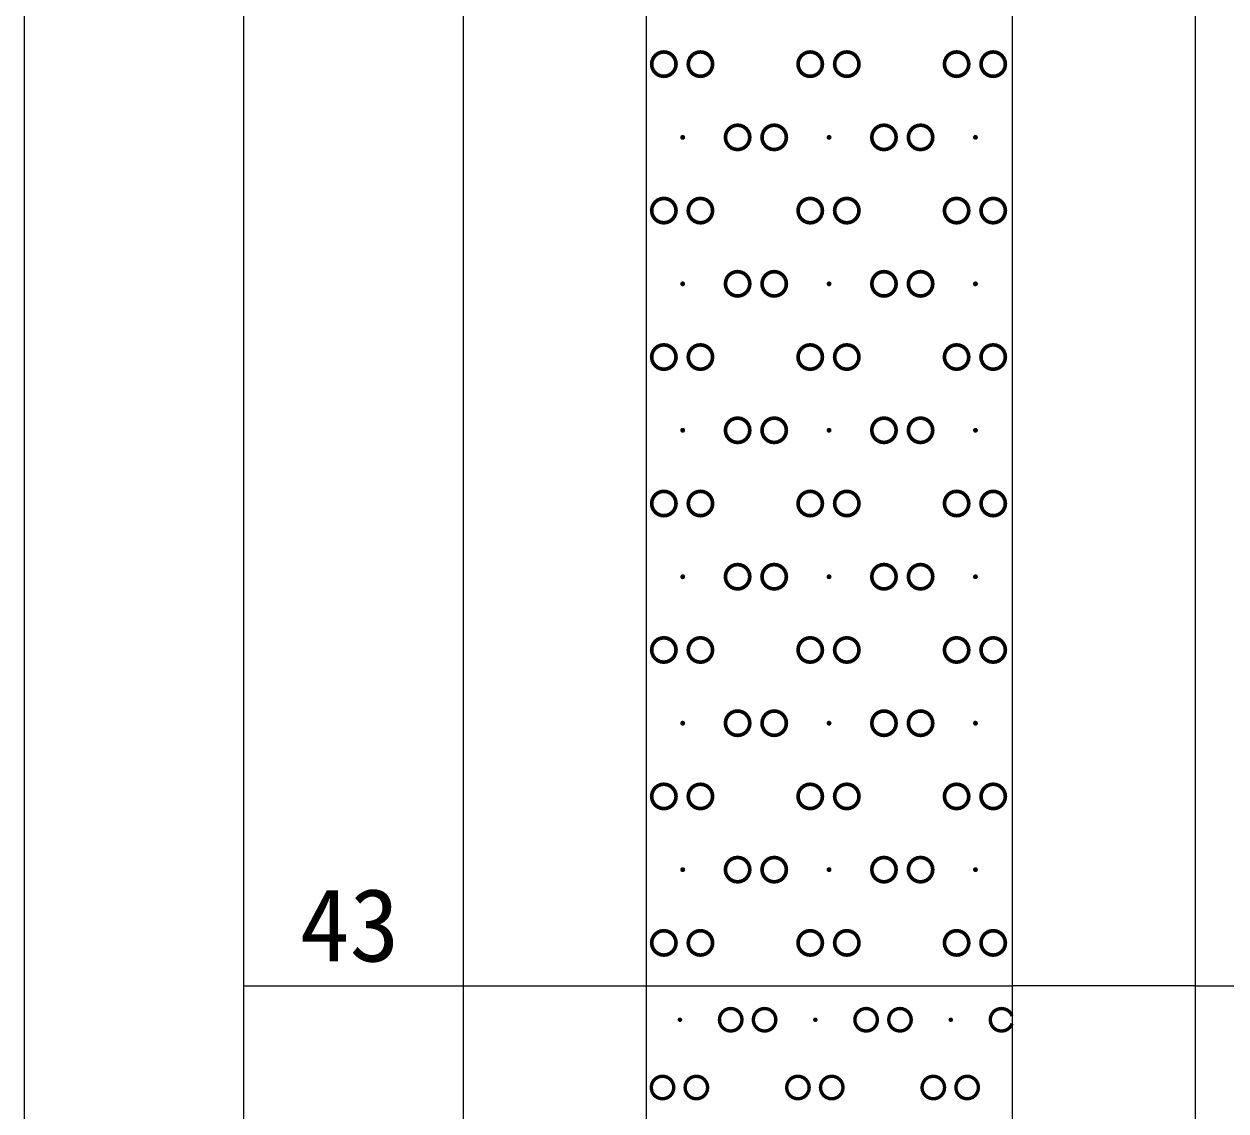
# Model space of a CAD drawing. Header units: inches. Extents: x -27 to 109, y -724 to 26.
# Drawn here: x 14.68 to 21.25, y -144.01 to -138.07 of the extents above; entities that cross this region are included whole.
import ezdxf

# ---------------------------------------------------------------- set-up
doc = ezdxf.new("R2010")
doc.units = ezdxf.units.IN
doc.header["$MEASUREMENT"] = 0
doc.layers.get('0').update_dxf_attribs({"lineweight": 0})
doc.styles.add('宋体', font='')
doc.styles.get('宋体').set_extended_font_data('宋体')

# ---------------------------------------------------------------- blocks, each defined once
blk = doc.blocks.new('lr_block_37')
at = {"true_color": 0x000000}
for points in [[(18.2946, -138.6922), (18.295, -138.6888), (18.2946, -138.6853), (18.2933, -138.6821), (18.2911, -138.6793), (18.2883, -138.6772), (18.2851, -138.6758), (18.2817, -138.6754), (18.2782, -138.6758), (18.275, -138.6772), (18.2722, -138.6793), (18.2701, -138.6821), (18.2687, -138.6853), (18.2683, -138.6888), (18.2687, -138.6922), (18.2701, -138.6954), (18.2722, -138.6982), (18.275, -138.7004), (18.2782, -138.7017), (18.2817, -138.7021), (18.2851, -138.7017), (18.2883, -138.7004), (18.2911, -138.6982), (18.2933, -138.6954)], [(19.0946, -138.6922), (19.095, -138.6888), (19.0946, -138.6853), (19.0933, -138.6821), (19.0911, -138.6793), (19.0883, -138.6772), (19.0851, -138.6758), (19.0817, -138.6754), (19.0782, -138.6758), (19.075, -138.6772), (19.0722, -138.6793), (19.0701, -138.6821), (19.0687, -138.6853), (19.0683, -138.6888), (19.0687, -138.6922), (19.0701, -138.6954), (19.0722, -138.6982), (19.075, -138.7004), (19.0782, -138.7017), (19.0817, -138.7021), (19.0851, -138.7017), (19.0883, -138.7004), (19.0911, -138.6982), (19.0933, -138.6954)], [(19.8946, -138.6922), (19.895, -138.6888), (19.8946, -138.6853), (19.8933, -138.6821), (19.8911, -138.6793), (19.8883, -138.6772), (19.8851, -138.6758), (19.8817, -138.6754), (19.8782, -138.6758), (19.875, -138.6772), (19.8722, -138.6793), (19.8701, -138.6821), (19.8687, -138.6853), (19.8683, -138.6888), (19.8687, -138.6922), (19.8701, -138.6954), (19.8722, -138.6982), (19.875, -138.7004), (19.8782, -138.7017), (19.8817, -138.7021), (19.8851, -138.7017), (19.8883, -138.7004), (19.8911, -138.6982), (19.8933, -138.6954)], [(18.2946, -139.4922), (18.295, -139.4888), (18.2946, -139.4853), (18.2933, -139.4821), (18.2911, -139.4793), (18.2883, -139.4772), (18.2851, -139.4758), (18.2817, -139.4754), (18.2782, -139.4758), (18.275, -139.4772), (18.2722, -139.4793), (18.2701, -139.4821), (18.2687, -139.4853), (18.2683, -139.4888), (18.2687, -139.4922), (18.2701, -139.4954), (18.2722, -139.4982), (18.275, -139.5004), (18.2782, -139.5017), (18.2817, -139.5021), (18.2851, -139.5017), (18.2883, -139.5004), (18.2911, -139.4982), (18.2933, -139.4954)], [(19.0946, -139.4922), (19.095, -139.4888), (19.0946, -139.4853), (19.0933, -139.4821), (19.0911, -139.4793), (19.0883, -139.4772), (19.0851, -139.4758), (19.0817, -139.4754), (19.0782, -139.4758), (19.075, -139.4772), (19.0722, -139.4793), (19.0701, -139.4821), (19.0687, -139.4853), (19.0683, -139.4888), (19.0687, -139.4922), (19.0701, -139.4954), (19.0722, -139.4982), (19.075, -139.5004), (19.0782, -139.5017), (19.0817, -139.5021), (19.0851, -139.5017), (19.0883, -139.5004), (19.0911, -139.4982), (19.0933, -139.4954)], [(19.8946, -139.4922), (19.895, -139.4888), (19.8946, -139.4853), (19.8933, -139.4821), (19.8911, -139.4793), (19.8883, -139.4772), (19.8851, -139.4758), (19.8817, -139.4754), (19.8782, -139.4758), (19.875, -139.4772), (19.8722, -139.4793), (19.8701, -139.4821), (19.8687, -139.4853), (19.8683, -139.4888), (19.8687, -139.4922), (19.8701, -139.4954), (19.8722, -139.4982), (19.875, -139.5004), (19.8782, -139.5017), (19.8817, -139.5021), (19.8851, -139.5017), (19.8883, -139.5004), (19.8911, -139.4982), (19.8933, -139.4954)], [(18.2946, -140.2922), (18.295, -140.2888), (18.2946, -140.2853), (18.2933, -140.2821), (18.2911, -140.2793), (18.2883, -140.2772), (18.2851, -140.2758), (18.2817, -140.2754), (18.2782, -140.2758), (18.275, -140.2772), (18.2722, -140.2793), (18.2701, -140.2821), (18.2687, -140.2853), (18.2683, -140.2888), (18.2687, -140.2922), (18.2701, -140.2954), (18.2722, -140.2982), (18.275, -140.3004), (18.2782, -140.3017), (18.2817, -140.3021), (18.2851, -140.3017), (18.2883, -140.3004), (18.2911, -140.2982), (18.2933, -140.2954)], [(19.0946, -140.2922), (19.095, -140.2888), (19.0946, -140.2853), (19.0933, -140.2821), (19.0911, -140.2793), (19.0883, -140.2772), (19.0851, -140.2758), (19.0817, -140.2754), (19.0782, -140.2758), (19.075, -140.2772), (19.0722, -140.2793), (19.0701, -140.2821), (19.0687, -140.2853), (19.0683, -140.2888), (19.0687, -140.2922), (19.0701, -140.2954), (19.0722, -140.2982), (19.075, -140.3004), (19.0782, -140.3017), (19.0817, -140.3021), (19.0851, -140.3017), (19.0883, -140.3004), (19.0911, -140.2982), (19.0933, -140.2954)], [(19.8946, -140.2922), (19.895, -140.2888), (19.8946, -140.2853), (19.8933, -140.2821), (19.8911, -140.2793), (19.8883, -140.2772), (19.8851, -140.2758), (19.8817, -140.2754), (19.8782, -140.2758), (19.875, -140.2772), (19.8722, -140.2793), (19.8701, -140.2821), (19.8687, -140.2853), (19.8683, -140.2888), (19.8687, -140.2922), (19.8701, -140.2954), (19.8722, -140.2982), (19.875, -140.3004), (19.8782, -140.3017), (19.8817, -140.3021), (19.8851, -140.3017), (19.8883, -140.3004), (19.8911, -140.2982), (19.8933, -140.2954)], [(18.2946, -141.0922), (18.295, -141.0888), (18.2946, -141.0853), (18.2933, -141.0821), (18.2911, -141.0793), (18.2883, -141.0772), (18.2851, -141.0758), (18.2817, -141.0754), (18.2782, -141.0758), (18.275, -141.0772), (18.2722, -141.0793), (18.2701, -141.0821), (18.2687, -141.0853), (18.2683, -141.0888), (18.2687, -141.0922), (18.2701, -141.0954), (18.2722, -141.0982), (18.275, -141.1004), (18.2782, -141.1017), (18.2817, -141.1021), (18.2851, -141.1017), (18.2883, -141.1004), (18.2911, -141.0982), (18.2933, -141.0954)], [(19.0946, -141.0922), (19.095, -141.0888), (19.0946, -141.0853), (19.0933, -141.0821), (19.0911, -141.0793), (19.0883, -141.0772), (19.0851, -141.0758), (19.0817, -141.0754), (19.0782, -141.0758), (19.075, -141.0772), (19.0722, -141.0793), (19.0701, -141.0821), (19.0687, -141.0853), (19.0683, -141.0888), (19.0687, -141.0922), (19.0701, -141.0954), (19.0722, -141.0982), (19.075, -141.1004), (19.0782, -141.1017), (19.0817, -141.1021), (19.0851, -141.1017), (19.0883, -141.1004), (19.0911, -141.0982), (19.0933, -141.0954)], [(19.8946, -141.0922), (19.895, -141.0888), (19.8946, -141.0853), (19.8933, -141.0821), (19.8911, -141.0793), (19.8883, -141.0772), (19.8851, -141.0758), (19.8817, -141.0754), (19.8782, -141.0758), (19.875, -141.0772), (19.8722, -141.0793), (19.8701, -141.0821), (19.8687, -141.0853), (19.8683, -141.0888), (19.8687, -141.0922), (19.8701, -141.0954), (19.8722, -141.0982), (19.875, -141.1004), (19.8782, -141.1017), (19.8817, -141.1021), (19.8851, -141.1017), (19.8883, -141.1004), (19.8911, -141.0982), (19.8933, -141.0954)], [(18.2946, -141.8922), (18.295, -141.8888), (18.2946, -141.8853), (18.2933, -141.8821), (18.2911, -141.8793), (18.2883, -141.8772), (18.2851, -141.8758), (18.2817, -141.8754), (18.2782, -141.8758), (18.275, -141.8772), (18.2722, -141.8793), (18.2701, -141.8821), (18.2687, -141.8853), (18.2683, -141.8888), (18.2687, -141.8922), (18.2701, -141.8954), (18.2722, -141.8982), (18.275, -141.9004), (18.2782, -141.9017), (18.2817, -141.9021), (18.2851, -141.9017), (18.2883, -141.9004), (18.2911, -141.8982), (18.2933, -141.8954)], [(19.0946, -141.8922), (19.095, -141.8888), (19.0946, -141.8853), (19.0933, -141.8821), (19.0911, -141.8793), (19.0883, -141.8772), (19.0851, -141.8758), (19.0817, -141.8754), (19.0782, -141.8758), (19.075, -141.8772), (19.0722, -141.8793), (19.0701, -141.8821), (19.0687, -141.8853), (19.0683, -141.8888), (19.0687, -141.8922), (19.0701, -141.8954), (19.0722, -141.8982), (19.075, -141.9004), (19.0782, -141.9017), (19.0817, -141.9021), (19.0851, -141.9017), (19.0883, -141.9004), (19.0911, -141.8982), (19.0933, -141.8954)], [(19.8946, -141.8922), (19.895, -141.8888), (19.8946, -141.8853), (19.8933, -141.8821), (19.8911, -141.8793), (19.8883, -141.8772), (19.8851, -141.8758), (19.8817, -141.8754), (19.8782, -141.8758), (19.875, -141.8772), (19.8722, -141.8793), (19.8701, -141.8821), (19.8687, -141.8853), (19.8683, -141.8888), (19.8687, -141.8922), (19.8701, -141.8954), (19.8722, -141.8982), (19.875, -141.9004), (19.8782, -141.9017), (19.8817, -141.9021), (19.8851, -141.9017), (19.8883, -141.9004), (19.8911, -141.8982), (19.8933, -141.8954)], [(18.2946, -142.6922), (18.295, -142.6888), (18.2946, -142.6853), (18.2933, -142.6821), (18.2911, -142.6793), (18.2883, -142.6772), (18.2851, -142.6758), (18.2817, -142.6754), (18.2782, -142.6758), (18.275, -142.6772), (18.2722, -142.6793), (18.2701, -142.6821), (18.2687, -142.6853), (18.2683, -142.6888), (18.2687, -142.6922), (18.2701, -142.6954), (18.2722, -142.6982), (18.275, -142.7004), (18.2782, -142.7017), (18.2817, -142.7021), (18.2851, -142.7017), (18.2883, -142.7004), (18.2911, -142.6982), (18.2933, -142.6954)], [(19.0946, -142.6922), (19.095, -142.6888), (19.0946, -142.6853), (19.0933, -142.6821), (19.0911, -142.6793), (19.0883, -142.6772), (19.0851, -142.6758), (19.0817, -142.6754), (19.0782, -142.6758), (19.075, -142.6772), (19.0722, -142.6793), (19.0701, -142.6821), (19.0687, -142.6853), (19.0683, -142.6888), (19.0687, -142.6922), (19.0701, -142.6954), (19.0722, -142.6982), (19.075, -142.7004), (19.0782, -142.7017), (19.0817, -142.7021), (19.0851, -142.7017), (19.0883, -142.7004), (19.0911, -142.6982), (19.0933, -142.6954)], [(19.8946, -142.6922), (19.895, -142.6888), (19.8946, -142.6853), (19.8933, -142.6821), (19.8911, -142.6793), (19.8883, -142.6772), (19.8851, -142.6758), (19.8817, -142.6754), (19.8782, -142.6758), (19.875, -142.6772), (19.8722, -142.6793), (19.8701, -142.6821), (19.8687, -142.6853), (19.8683, -142.6888), (19.8687, -142.6922), (19.8701, -142.6954), (19.8722, -142.6982), (19.875, -142.7004), (19.8782, -142.7017), (19.8817, -142.7021), (19.8851, -142.7017), (19.8883, -142.7004), (19.8911, -142.6982), (19.8933, -142.6954)]]:
    blk.add_hatch(color=18, dxfattribs=at).paths.add_polyline_path(points, flags=17)
at = {"color": 7, "const_width": 0.02}
for points in [[(18.2453, -138.2888), (18.243, -138.2715), (18.2363, -138.2554), (18.2258, -138.2416), (18.2119, -138.231), (18.1958, -138.2244), (18.1786, -138.2221), (18.1614, -138.2244), (18.1453, -138.231), (18.1314, -138.2416), (18.1209, -138.2554), (18.1142, -138.2715), (18.1119, -138.2888), (18.1142, -138.306), (18.1209, -138.3221), (18.1314, -138.336), (18.1453, -138.3465), (18.1614, -138.3532), (18.1786, -138.3554), (18.1958, -138.3532), (18.2119, -138.3465), (18.2258, -138.336), (18.2363, -138.3221), (18.243, -138.306), (18.2453, -138.2888)], [(18.4453, -138.2888), (18.443, -138.2715), (18.4363, -138.2554), (18.4258, -138.2416), (18.4119, -138.231), (18.3958, -138.2244), (18.3786, -138.2221), (18.3614, -138.2244), (18.3453, -138.231), (18.3314, -138.2416), (18.3209, -138.2554), (18.3142, -138.2715), (18.3119, -138.2888), (18.3142, -138.306), (18.3209, -138.3221), (18.3314, -138.336), (18.3453, -138.3465), (18.3614, -138.3532), (18.3786, -138.3554), (18.3958, -138.3532), (18.4119, -138.3465), (18.4258, -138.336), (18.4363, -138.3221), (18.443, -138.306), (18.4453, -138.2888)], [(19.0453, -138.2888), (19.043, -138.2715), (19.0363, -138.2554), (19.0258, -138.2416), (19.0119, -138.231), (18.9958, -138.2244), (18.9786, -138.2221), (18.9614, -138.2244), (18.9453, -138.231), (18.9314, -138.2416), (18.9209, -138.2554), (18.9142, -138.2715), (18.9119, -138.2888), (18.9142, -138.306), (18.9209, -138.3221), (18.9314, -138.336), (18.9453, -138.3465), (18.9614, -138.3532), (18.9786, -138.3554), (18.9958, -138.3532), (19.0119, -138.3465), (19.0258, -138.336), (19.0363, -138.3221), (19.043, -138.306), (19.0453, -138.2888)], [(19.2453, -138.2888), (19.243, -138.2715), (19.2363, -138.2554), (19.2258, -138.2416), (19.2119, -138.231), (19.1958, -138.2244), (19.1786, -138.2221), (19.1614, -138.2244), (19.1453, -138.231), (19.1314, -138.2416), (19.1209, -138.2554), (19.1142, -138.2715), (19.1119, -138.2888), (19.1142, -138.306), (19.1209, -138.3221), (19.1314, -138.336), (19.1453, -138.3465), (19.1614, -138.3532), (19.1786, -138.3554), (19.1958, -138.3532), (19.2119, -138.3465), (19.2258, -138.336), (19.2363, -138.3221), (19.243, -138.306), (19.2453, -138.2888)], [(19.8453, -138.2888), (19.843, -138.2715), (19.8363, -138.2554), (19.8258, -138.2416), (19.8119, -138.231), (19.7958, -138.2244), (19.7786, -138.2221), (19.7614, -138.2244), (19.7453, -138.231), (19.7314, -138.2416), (19.7209, -138.2554), (19.7142, -138.2715), (19.7119, -138.2888), (19.7142, -138.306), (19.7209, -138.3221), (19.7314, -138.336), (19.7453, -138.3465), (19.7614, -138.3532), (19.7786, -138.3554), (19.7958, -138.3532), (19.8119, -138.3465), (19.8258, -138.336), (19.8363, -138.3221), (19.843, -138.306), (19.8453, -138.2888)], [(20.0453, -138.2888), (20.043, -138.2715), (20.0363, -138.2554), (20.0258, -138.2416), (20.0119, -138.231), (19.9958, -138.2244), (19.9786, -138.2221), (19.9614, -138.2244), (19.9453, -138.231), (19.9314, -138.2416), (19.9209, -138.2554), (19.9142, -138.2715), (19.9119, -138.2888), (19.9142, -138.306), (19.9209, -138.3221), (19.9314, -138.336), (19.9453, -138.3465), (19.9614, -138.3532), (19.9786, -138.3554), (19.9958, -138.3532), (20.0119, -138.3465), (20.0258, -138.336), (20.0363, -138.3221), (20.043, -138.306), (20.0453, -138.2888)], [(18.6483, -138.6888), (18.6461, -138.6716), (18.6394, -138.6554), (18.6289, -138.6416), (18.615, -138.631), (18.5989, -138.6244), (18.5817, -138.6221), (18.5645, -138.6244), (18.5483, -138.631), (18.5345, -138.6416), (18.5239, -138.6554), (18.5173, -138.6716), (18.515, -138.6888), (18.5173, -138.706), (18.5239, -138.7221), (18.5345, -138.736), (18.5483, -138.7465), (18.5645, -138.7532), (18.5817, -138.7554), (18.5989, -138.7532), (18.615, -138.7465), (18.6289, -138.736), (18.6394, -138.7221), (18.6461, -138.706), (18.6483, -138.6888)], [(18.8483, -138.6888), (18.8461, -138.6716), (18.8394, -138.6554), (18.8289, -138.6416), (18.815, -138.631), (18.7989, -138.6244), (18.7817, -138.6221), (18.7645, -138.6244), (18.7483, -138.631), (18.7345, -138.6416), (18.7239, -138.6554), (18.7173, -138.6716), (18.715, -138.6888), (18.7173, -138.706), (18.7239, -138.7221), (18.7345, -138.736), (18.7483, -138.7465), (18.7645, -138.7532), (18.7817, -138.7554), (18.7989, -138.7532), (18.815, -138.7465), (18.8289, -138.736), (18.8394, -138.7221), (18.8461, -138.706), (18.8483, -138.6888)], [(19.4483, -138.6888), (19.4461, -138.6716), (19.4394, -138.6554), (19.4289, -138.6416), (19.415, -138.631), (19.3989, -138.6244), (19.3817, -138.6221), (19.3645, -138.6244), (19.3483, -138.631), (19.3345, -138.6416), (19.3239, -138.6554), (19.3173, -138.6716), (19.315, -138.6888), (19.3173, -138.706), (19.3239, -138.7221), (19.3345, -138.736), (19.3483, -138.7465), (19.3645, -138.7532), (19.3817, -138.7554), (19.3989, -138.7532), (19.415, -138.7465), (19.4289, -138.736), (19.4394, -138.7221), (19.4461, -138.706), (19.4483, -138.6888)], [(19.6483, -138.6888), (19.6461, -138.6716), (19.6394, -138.6554), (19.6289, -138.6416), (19.615, -138.631), (19.5989, -138.6244), (19.5817, -138.6221), (19.5645, -138.6244), (19.5483, -138.631), (19.5345, -138.6416), (19.5239, -138.6554), (19.5173, -138.6716), (19.515, -138.6888), (19.5173, -138.706), (19.5239, -138.7221), (19.5345, -138.736), (19.5483, -138.7465), (19.5645, -138.7532), (19.5817, -138.7554), (19.5989, -138.7532), (19.615, -138.7465), (19.6289, -138.736), (19.6394, -138.7221), (19.6461, -138.706), (19.6483, -138.6888)], [(18.2453, -139.0888), (18.243, -139.0716), (18.2363, -139.0554), (18.2258, -139.0416), (18.2119, -139.031), (18.1958, -139.0244), (18.1786, -139.0221), (18.1614, -139.0244), (18.1453, -139.031), (18.1314, -139.0416), (18.1209, -139.0554), (18.1142, -139.0716), (18.1119, -139.0888), (18.1142, -139.106), (18.1209, -139.1221), (18.1314, -139.136), (18.1453, -139.1465), (18.1614, -139.1532), (18.1786, -139.1554), (18.1958, -139.1532), (18.2119, -139.1465), (18.2258, -139.136), (18.2363, -139.1221), (18.243, -139.106), (18.2453, -139.0888)], [(18.4453, -139.0888), (18.443, -139.0716), (18.4363, -139.0554), (18.4258, -139.0416), (18.4119, -139.031), (18.3958, -139.0244), (18.3786, -139.0221), (18.3614, -139.0244), (18.3453, -139.031), (18.3314, -139.0416), (18.3209, -139.0554), (18.3142, -139.0716), (18.3119, -139.0888), (18.3142, -139.106), (18.3209, -139.1221), (18.3314, -139.136), (18.3453, -139.1465), (18.3614, -139.1532), (18.3786, -139.1554), (18.3958, -139.1532), (18.4119, -139.1465), (18.4258, -139.136), (18.4363, -139.1221), (18.443, -139.106), (18.4453, -139.0888)], [(19.0453, -139.0888), (19.043, -139.0716), (19.0363, -139.0554), (19.0258, -139.0416), (19.0119, -139.031), (18.9958, -139.0244), (18.9786, -139.0221), (18.9614, -139.0244), (18.9453, -139.031), (18.9314, -139.0416), (18.9209, -139.0554), (18.9142, -139.0716), (18.9119, -139.0888), (18.9142, -139.106), (18.9209, -139.1221), (18.9314, -139.136), (18.9453, -139.1465), (18.9614, -139.1532), (18.9786, -139.1554), (18.9958, -139.1532), (19.0119, -139.1465), (19.0258, -139.136), (19.0363, -139.1221), (19.043, -139.106), (19.0453, -139.0888)], [(19.2453, -139.0888), (19.243, -139.0716), (19.2363, -139.0554), (19.2258, -139.0416), (19.2119, -139.031), (19.1958, -139.0244), (19.1786, -139.0221), (19.1614, -139.0244), (19.1453, -139.031), (19.1314, -139.0416), (19.1209, -139.0554), (19.1142, -139.0716), (19.1119, -139.0888), (19.1142, -139.106), (19.1209, -139.1221), (19.1314, -139.136), (19.1453, -139.1465), (19.1614, -139.1532), (19.1786, -139.1554), (19.1958, -139.1532), (19.2119, -139.1465), (19.2258, -139.136), (19.2363, -139.1221), (19.243, -139.106), (19.2453, -139.0888)], [(19.8453, -139.0888), (19.843, -139.0716), (19.8363, -139.0554), (19.8258, -139.0416), (19.8119, -139.031), (19.7958, -139.0244), (19.7786, -139.0221), (19.7614, -139.0244), (19.7453, -139.031), (19.7314, -139.0416), (19.7209, -139.0554), (19.7142, -139.0716), (19.7119, -139.0888), (19.7142, -139.106), (19.7209, -139.1221), (19.7314, -139.136), (19.7453, -139.1465), (19.7614, -139.1532), (19.7786, -139.1554), (19.7958, -139.1532), (19.8119, -139.1465), (19.8258, -139.136), (19.8363, -139.1221), (19.843, -139.106), (19.8453, -139.0888)], [(20.0453, -139.0888), (20.043, -139.0716), (20.0363, -139.0554), (20.0258, -139.0416), (20.0119, -139.031), (19.9958, -139.0244), (19.9786, -139.0221), (19.9614, -139.0244), (19.9453, -139.031), (19.9314, -139.0416), (19.9209, -139.0554), (19.9142, -139.0716), (19.9119, -139.0888), (19.9142, -139.106), (19.9209, -139.1221), (19.9314, -139.136), (19.9453, -139.1465), (19.9614, -139.1532), (19.9786, -139.1554), (19.9958, -139.1532), (20.0119, -139.1465), (20.0258, -139.136), (20.0363, -139.1221), (20.043, -139.106), (20.0453, -139.0888)], [(18.6483, -139.4888), (18.6461, -139.4716), (18.6394, -139.4554), (18.6289, -139.4416), (18.615, -139.431), (18.5989, -139.4244), (18.5817, -139.4221), (18.5645, -139.4244), (18.5483, -139.431), (18.5345, -139.4416), (18.5239, -139.4554), (18.5173, -139.4716), (18.515, -139.4888), (18.5173, -139.506), (18.5239, -139.5221), (18.5345, -139.536), (18.5483, -139.5465), (18.5645, -139.5532), (18.5817, -139.5554), (18.5989, -139.5532), (18.615, -139.5465), (18.6289, -139.536), (18.6394, -139.5221), (18.6461, -139.506), (18.6483, -139.4888)], [(18.8483, -139.4888), (18.8461, -139.4716), (18.8394, -139.4554), (18.8289, -139.4416), (18.815, -139.431), (18.7989, -139.4244), (18.7817, -139.4221), (18.7645, -139.4244), (18.7483, -139.431), (18.7345, -139.4416), (18.7239, -139.4554), (18.7173, -139.4716), (18.715, -139.4888), (18.7173, -139.506), (18.7239, -139.5221), (18.7345, -139.536), (18.7483, -139.5465), (18.7645, -139.5532), (18.7817, -139.5554), (18.7989, -139.5532), (18.815, -139.5465), (18.8289, -139.536), (18.8394, -139.5221), (18.8461, -139.506), (18.8483, -139.4888)], [(19.4483, -139.4888), (19.4461, -139.4716), (19.4394, -139.4554), (19.4289, -139.4416), (19.415, -139.431), (19.3989, -139.4244), (19.3817, -139.4221), (19.3645, -139.4244), (19.3483, -139.431), (19.3345, -139.4416), (19.3239, -139.4554), (19.3173, -139.4716), (19.315, -139.4888), (19.3173, -139.506), (19.3239, -139.5221), (19.3345, -139.536), (19.3483, -139.5465), (19.3645, -139.5532), (19.3817, -139.5554), (19.3989, -139.5532), (19.415, -139.5465), (19.4289, -139.536), (19.4394, -139.5221), (19.4461, -139.506), (19.4483, -139.4888)], [(19.6483, -139.4888), (19.6461, -139.4716), (19.6394, -139.4554), (19.6289, -139.4416), (19.615, -139.431), (19.5989, -139.4244), (19.5817, -139.4221), (19.5645, -139.4244), (19.5483, -139.431), (19.5345, -139.4416), (19.5239, -139.4554), (19.5173, -139.4716), (19.515, -139.4888), (19.5173, -139.506), (19.5239, -139.5221), (19.5345, -139.536), (19.5483, -139.5465), (19.5645, -139.5532), (19.5817, -139.5554), (19.5989, -139.5532), (19.615, -139.5465), (19.6289, -139.536), (19.6394, -139.5221), (19.6461, -139.506), (19.6483, -139.4888)], [(18.2453, -139.8888), (18.243, -139.8716), (18.2363, -139.8554), (18.2258, -139.8416), (18.2119, -139.831), (18.1958, -139.8244), (18.1786, -139.8221), (18.1614, -139.8244), (18.1453, -139.831), (18.1314, -139.8416), (18.1209, -139.8554), (18.1142, -139.8716), (18.1119, -139.8888), (18.1142, -139.906), (18.1209, -139.9221), (18.1314, -139.936), (18.1453, -139.9465), (18.1614, -139.9532), (18.1786, -139.9554), (18.1958, -139.9532), (18.2119, -139.9465), (18.2258, -139.936), (18.2363, -139.9221), (18.243, -139.906), (18.2453, -139.8888)], [(18.4453, -139.8888), (18.443, -139.8716), (18.4363, -139.8554), (18.4258, -139.8416), (18.4119, -139.831), (18.3958, -139.8244), (18.3786, -139.8221), (18.3614, -139.8244), (18.3453, -139.831), (18.3314, -139.8416), (18.3209, -139.8554), (18.3142, -139.8716), (18.3119, -139.8888), (18.3142, -139.906), (18.3209, -139.9221), (18.3314, -139.936), (18.3453, -139.9465), (18.3614, -139.9532), (18.3786, -139.9554), (18.3958, -139.9532), (18.4119, -139.9465), (18.4258, -139.936), (18.4363, -139.9221), (18.443, -139.906), (18.4453, -139.8888)], [(19.0453, -139.8888), (19.043, -139.8716), (19.0363, -139.8554), (19.0258, -139.8416), (19.0119, -139.831), (18.9958, -139.8244), (18.9786, -139.8221), (18.9614, -139.8244), (18.9453, -139.831), (18.9314, -139.8416), (18.9209, -139.8554), (18.9142, -139.8716), (18.9119, -139.8888), (18.9142, -139.906), (18.9209, -139.9221), (18.9314, -139.936), (18.9453, -139.9465), (18.9614, -139.9532), (18.9786, -139.9554), (18.9958, -139.9532), (19.0119, -139.9465), (19.0258, -139.936), (19.0363, -139.9221), (19.043, -139.906), (19.0453, -139.8888)], [(19.2453, -139.8888), (19.243, -139.8716), (19.2363, -139.8554), (19.2258, -139.8416), (19.2119, -139.831), (19.1958, -139.8244), (19.1786, -139.8221), (19.1614, -139.8244), (19.1453, -139.831), (19.1314, -139.8416), (19.1209, -139.8554), (19.1142, -139.8716), (19.1119, -139.8888), (19.1142, -139.906), (19.1209, -139.9221), (19.1314, -139.936), (19.1453, -139.9465), (19.1614, -139.9532), (19.1786, -139.9554), (19.1958, -139.9532), (19.2119, -139.9465), (19.2258, -139.936), (19.2363, -139.9221), (19.243, -139.906), (19.2453, -139.8888)], [(19.8453, -139.8888), (19.843, -139.8716), (19.8363, -139.8554), (19.8258, -139.8416), (19.8119, -139.831), (19.7958, -139.8244), (19.7786, -139.8221), (19.7614, -139.8244), (19.7453, -139.831), (19.7314, -139.8416), (19.7209, -139.8554), (19.7142, -139.8716), (19.7119, -139.8888), (19.7142, -139.906), (19.7209, -139.9221), (19.7314, -139.936), (19.7453, -139.9465), (19.7614, -139.9532), (19.7786, -139.9554), (19.7958, -139.9532), (19.8119, -139.9465), (19.8258, -139.936), (19.8363, -139.9221), (19.843, -139.906), (19.8453, -139.8888)], [(20.0453, -139.8888), (20.043, -139.8716), (20.0363, -139.8554), (20.0258, -139.8416), (20.0119, -139.831), (19.9958, -139.8244), (19.9786, -139.8221), (19.9614, -139.8244), (19.9453, -139.831), (19.9314, -139.8416), (19.9209, -139.8554), (19.9142, -139.8716), (19.9119, -139.8888), (19.9142, -139.906), (19.9209, -139.9221), (19.9314, -139.936), (19.9453, -139.9465), (19.9614, -139.9532), (19.9786, -139.9554), (19.9958, -139.9532), (20.0119, -139.9465), (20.0258, -139.936), (20.0363, -139.9221), (20.043, -139.906), (20.0453, -139.8888)], [(18.6483, -140.2888), (18.6461, -140.2716), (18.6394, -140.2554), (18.6289, -140.2416), (18.615, -140.231), (18.5989, -140.2244), (18.5817, -140.2221), (18.5645, -140.2244), (18.5483, -140.231), (18.5345, -140.2416), (18.5239, -140.2554), (18.5173, -140.2716), (18.515, -140.2888), (18.5173, -140.306), (18.5239, -140.3221), (18.5345, -140.336), (18.5483, -140.3465), (18.5645, -140.3532), (18.5817, -140.3554), (18.5989, -140.3532), (18.615, -140.3465), (18.6289, -140.336), (18.6394, -140.3221), (18.6461, -140.306), (18.6483, -140.2888)], [(18.8483, -140.2888), (18.8461, -140.2716), (18.8394, -140.2554), (18.8289, -140.2416), (18.815, -140.231), (18.7989, -140.2244), (18.7817, -140.2221), (18.7645, -140.2244), (18.7483, -140.231), (18.7345, -140.2416), (18.7239, -140.2554), (18.7173, -140.2716), (18.715, -140.2888), (18.7173, -140.306), (18.7239, -140.3221), (18.7345, -140.336), (18.7483, -140.3465), (18.7645, -140.3532), (18.7817, -140.3554), (18.7989, -140.3532), (18.815, -140.3465), (18.8289, -140.336), (18.8394, -140.3221), (18.8461, -140.306), (18.8483, -140.2888)], [(19.4483, -140.2888), (19.4461, -140.2716), (19.4394, -140.2554), (19.4289, -140.2416), (19.415, -140.231), (19.3989, -140.2244), (19.3817, -140.2221), (19.3645, -140.2244), (19.3483, -140.231), (19.3345, -140.2416), (19.3239, -140.2554), (19.3173, -140.2716), (19.315, -140.2888), (19.3173, -140.306), (19.3239, -140.3221), (19.3345, -140.336), (19.3483, -140.3465), (19.3645, -140.3532), (19.3817, -140.3554), (19.3989, -140.3532), (19.415, -140.3465), (19.4289, -140.336), (19.4394, -140.3221), (19.4461, -140.306), (19.4483, -140.2888)], [(19.6483, -140.2888), (19.6461, -140.2716), (19.6394, -140.2554), (19.6289, -140.2416), (19.615, -140.231), (19.5989, -140.2244), (19.5817, -140.2221), (19.5645, -140.2244), (19.5483, -140.231), (19.5345, -140.2416), (19.5239, -140.2554), (19.5173, -140.2716), (19.515, -140.2888), (19.5173, -140.306), (19.5239, -140.3221), (19.5345, -140.336), (19.5483, -140.3465), (19.5645, -140.3532), (19.5817, -140.3554), (19.5989, -140.3532), (19.615, -140.3465), (19.6289, -140.336), (19.6394, -140.3221), (19.6461, -140.306), (19.6483, -140.2888)], [(18.2453, -140.6888), (18.243, -140.6716), (18.2363, -140.6554), (18.2258, -140.6416), (18.2119, -140.631), (18.1958, -140.6244), (18.1786, -140.6221), (18.1614, -140.6244), (18.1453, -140.631), (18.1314, -140.6416), (18.1209, -140.6554), (18.1142, -140.6716), (18.1119, -140.6888), (18.1142, -140.706), (18.1209, -140.7221), (18.1314, -140.736), (18.1453, -140.7465), (18.1614, -140.7532), (18.1786, -140.7554), (18.1958, -140.7532), (18.2119, -140.7465), (18.2258, -140.736), (18.2363, -140.7221), (18.243, -140.706), (18.2453, -140.6888)], [(18.4453, -140.6888), (18.443, -140.6716), (18.4363, -140.6554), (18.4258, -140.6416), (18.4119, -140.631), (18.3958, -140.6244), (18.3786, -140.6221), (18.3614, -140.6244), (18.3453, -140.631), (18.3314, -140.6416), (18.3209, -140.6554), (18.3142, -140.6716), (18.3119, -140.6888), (18.3142, -140.706), (18.3209, -140.7221), (18.3314, -140.736), (18.3453, -140.7465), (18.3614, -140.7532), (18.3786, -140.7554), (18.3958, -140.7532), (18.4119, -140.7465), (18.4258, -140.736), (18.4363, -140.7221), (18.443, -140.706), (18.4453, -140.6888)], [(19.0453, -140.6888), (19.043, -140.6716), (19.0363, -140.6554), (19.0258, -140.6416), (19.0119, -140.631), (18.9958, -140.6244), (18.9786, -140.6221), (18.9614, -140.6244), (18.9453, -140.631), (18.9314, -140.6416), (18.9209, -140.6554), (18.9142, -140.6716), (18.9119, -140.6888), (18.9142, -140.706), (18.9209, -140.7221), (18.9314, -140.736), (18.9453, -140.7465), (18.9614, -140.7532), (18.9786, -140.7554), (18.9958, -140.7532), (19.0119, -140.7465), (19.0258, -140.736), (19.0363, -140.7221), (19.043, -140.706), (19.0453, -140.6888)], [(19.2453, -140.6888), (19.243, -140.6716), (19.2363, -140.6554), (19.2258, -140.6416), (19.2119, -140.631), (19.1958, -140.6244), (19.1786, -140.6221), (19.1614, -140.6244), (19.1453, -140.631), (19.1314, -140.6416), (19.1209, -140.6554), (19.1142, -140.6716), (19.1119, -140.6888), (19.1142, -140.706), (19.1209, -140.7221), (19.1314, -140.736), (19.1453, -140.7465), (19.1614, -140.7532), (19.1786, -140.7554), (19.1958, -140.7532), (19.2119, -140.7465), (19.2258, -140.736), (19.2363, -140.7221), (19.243, -140.706), (19.2453, -140.6888)], [(19.8453, -140.6888), (19.843, -140.6716), (19.8363, -140.6554), (19.8258, -140.6416), (19.8119, -140.631), (19.7958, -140.6244), (19.7786, -140.6221), (19.7614, -140.6244), (19.7453, -140.631), (19.7314, -140.6416), (19.7209, -140.6554), (19.7142, -140.6716), (19.7119, -140.6888), (19.7142, -140.706), (19.7209, -140.7221), (19.7314, -140.736), (19.7453, -140.7465), (19.7614, -140.7532), (19.7786, -140.7554), (19.7958, -140.7532), (19.8119, -140.7465), (19.8258, -140.736), (19.8363, -140.7221), (19.843, -140.706), (19.8453, -140.6888)], [(20.0453, -140.6888), (20.043, -140.6716), (20.0363, -140.6554), (20.0258, -140.6416), (20.0119, -140.631), (19.9958, -140.6244), (19.9786, -140.6221), (19.9614, -140.6244), (19.9453, -140.631), (19.9314, -140.6416), (19.9209, -140.6554), (19.9142, -140.6716), (19.9119, -140.6888), (19.9142, -140.706), (19.9209, -140.7221), (19.9314, -140.736), (19.9453, -140.7465), (19.9614, -140.7532), (19.9786, -140.7554), (19.9958, -140.7532), (20.0119, -140.7465), (20.0258, -140.736), (20.0363, -140.7221), (20.043, -140.706), (20.0453, -140.6888)], [(18.6483, -141.0888), (18.6461, -141.0716), (18.6394, -141.0554), (18.6289, -141.0416), (18.615, -141.031), (18.5989, -141.0244), (18.5817, -141.0221), (18.5645, -141.0244), (18.5483, -141.031), (18.5345, -141.0416), (18.5239, -141.0554), (18.5173, -141.0716), (18.515, -141.0888), (18.5173, -141.106), (18.5239, -141.1221), (18.5345, -141.136), (18.5483, -141.1465), (18.5645, -141.1532), (18.5817, -141.1554), (18.5989, -141.1532), (18.615, -141.1465), (18.6289, -141.136), (18.6394, -141.1221), (18.6461, -141.106), (18.6483, -141.0888)], [(18.8483, -141.0888), (18.8461, -141.0716), (18.8394, -141.0554), (18.8289, -141.0416), (18.815, -141.031), (18.7989, -141.0244), (18.7817, -141.0221), (18.7645, -141.0244), (18.7483, -141.031), (18.7345, -141.0416), (18.7239, -141.0554), (18.7173, -141.0716), (18.715, -141.0888), (18.7173, -141.106), (18.7239, -141.1221), (18.7345, -141.136), (18.7483, -141.1465), (18.7645, -141.1532), (18.7817, -141.1554), (18.7989, -141.1532), (18.815, -141.1465), (18.8289, -141.136), (18.8394, -141.1221), (18.8461, -141.106), (18.8483, -141.0888)], [(19.4483, -141.0888), (19.4461, -141.0716), (19.4394, -141.0554), (19.4289, -141.0416), (19.415, -141.031), (19.3989, -141.0244), (19.3817, -141.0221), (19.3645, -141.0244), (19.3483, -141.031), (19.3345, -141.0416), (19.3239, -141.0554), (19.3173, -141.0716), (19.315, -141.0888), (19.3173, -141.106), (19.3239, -141.1221), (19.3345, -141.136), (19.3483, -141.1465), (19.3645, -141.1532), (19.3817, -141.1554), (19.3989, -141.1532), (19.415, -141.1465), (19.4289, -141.136), (19.4394, -141.1221), (19.4461, -141.106), (19.4483, -141.0888)], [(19.6483, -141.0888), (19.6461, -141.0716), (19.6394, -141.0554), (19.6289, -141.0416), (19.615, -141.031), (19.5989, -141.0244), (19.5817, -141.0221), (19.5645, -141.0244), (19.5483, -141.031), (19.5345, -141.0416), (19.5239, -141.0554), (19.5173, -141.0716), (19.515, -141.0888), (19.5173, -141.106), (19.5239, -141.1221), (19.5345, -141.136), (19.5483, -141.1465), (19.5645, -141.1532), (19.5817, -141.1554), (19.5989, -141.1532), (19.615, -141.1465), (19.6289, -141.136), (19.6394, -141.1221), (19.6461, -141.106), (19.6483, -141.0888)], [(18.2453, -141.4888), (18.243, -141.4716), (18.2363, -141.4554), (18.2258, -141.4416), (18.2119, -141.431), (18.1958, -141.4244), (18.1786, -141.4221), (18.1614, -141.4244), (18.1453, -141.431), (18.1314, -141.4416), (18.1209, -141.4554), (18.1142, -141.4716), (18.1119, -141.4888), (18.1142, -141.506), (18.1209, -141.5221), (18.1314, -141.536), (18.1453, -141.5465), (18.1614, -141.5532), (18.1786, -141.5554), (18.1958, -141.5532), (18.2119, -141.5465), (18.2258, -141.536), (18.2363, -141.5221), (18.243, -141.506), (18.2453, -141.4888)], [(18.4453, -141.4888), (18.443, -141.4716), (18.4363, -141.4554), (18.4258, -141.4416), (18.4119, -141.431), (18.3958, -141.4244), (18.3786, -141.4221), (18.3614, -141.4244), (18.3453, -141.431), (18.3314, -141.4416), (18.3209, -141.4554), (18.3142, -141.4716), (18.3119, -141.4888), (18.3142, -141.506), (18.3209, -141.5221), (18.3314, -141.536), (18.3453, -141.5465), (18.3614, -141.5532), (18.3786, -141.5554), (18.3958, -141.5532), (18.4119, -141.5465), (18.4258, -141.536), (18.4363, -141.5221), (18.443, -141.506), (18.4453, -141.4888)], [(19.0453, -141.4888), (19.043, -141.4716), (19.0363, -141.4554), (19.0258, -141.4416), (19.0119, -141.431), (18.9958, -141.4244), (18.9786, -141.4221), (18.9614, -141.4244), (18.9453, -141.431), (18.9314, -141.4416), (18.9209, -141.4554), (18.9142, -141.4716), (18.9119, -141.4888), (18.9142, -141.506), (18.9209, -141.5221), (18.9314, -141.536), (18.9453, -141.5465), (18.9614, -141.5532), (18.9786, -141.5554), (18.9958, -141.5532), (19.0119, -141.5465), (19.0258, -141.536), (19.0363, -141.5221), (19.043, -141.506), (19.0453, -141.4888)], [(19.2453, -141.4888), (19.243, -141.4716), (19.2363, -141.4554), (19.2258, -141.4416), (19.2119, -141.431), (19.1958, -141.4244), (19.1786, -141.4221), (19.1614, -141.4244), (19.1453, -141.431), (19.1314, -141.4416), (19.1209, -141.4554), (19.1142, -141.4716), (19.1119, -141.4888), (19.1142, -141.506), (19.1209, -141.5221), (19.1314, -141.536), (19.1453, -141.5465), (19.1614, -141.5532), (19.1786, -141.5554), (19.1958, -141.5532), (19.2119, -141.5465), (19.2258, -141.536), (19.2363, -141.5221), (19.243, -141.506), (19.2453, -141.4888)], [(19.8453, -141.4888), (19.843, -141.4716), (19.8363, -141.4554), (19.8258, -141.4416), (19.8119, -141.431), (19.7958, -141.4244), (19.7786, -141.4221), (19.7614, -141.4244), (19.7453, -141.431), (19.7314, -141.4416), (19.7209, -141.4554), (19.7142, -141.4716), (19.7119, -141.4888), (19.7142, -141.506), (19.7209, -141.5221), (19.7314, -141.536), (19.7453, -141.5465), (19.7614, -141.5532), (19.7786, -141.5554), (19.7958, -141.5532), (19.8119, -141.5465), (19.8258, -141.536), (19.8363, -141.5221), (19.843, -141.506), (19.8453, -141.4888)], [(20.0453, -141.4888), (20.043, -141.4716), (20.0363, -141.4554), (20.0258, -141.4416), (20.0119, -141.431), (19.9958, -141.4244), (19.9786, -141.4221), (19.9614, -141.4244), (19.9453, -141.431), (19.9314, -141.4416), (19.9209, -141.4554), (19.9142, -141.4716), (19.9119, -141.4888), (19.9142, -141.506), (19.9209, -141.5221), (19.9314, -141.536), (19.9453, -141.5465), (19.9614, -141.5532), (19.9786, -141.5554), (19.9958, -141.5532), (20.0119, -141.5465), (20.0258, -141.536), (20.0363, -141.5221), (20.043, -141.506), (20.0453, -141.4888)], [(18.6483, -141.8888), (18.6461, -141.8716), (18.6394, -141.8554), (18.6289, -141.8416), (18.615, -141.831), (18.5989, -141.8244), (18.5817, -141.8221), (18.5645, -141.8244), (18.5483, -141.831), (18.5345, -141.8416), (18.5239, -141.8554), (18.5173, -141.8716), (18.515, -141.8888), (18.5173, -141.906), (18.5239, -141.9221), (18.5345, -141.936), (18.5483, -141.9465), (18.5645, -141.9532), (18.5817, -141.9554), (18.5989, -141.9532), (18.615, -141.9465), (18.6289, -141.936), (18.6394, -141.9221), (18.6461, -141.906), (18.6483, -141.8888)], [(18.8483, -141.8888), (18.8461, -141.8716), (18.8394, -141.8554), (18.8289, -141.8416), (18.815, -141.831), (18.7989, -141.8244), (18.7817, -141.8221), (18.7645, -141.8244), (18.7483, -141.831), (18.7345, -141.8416), (18.7239, -141.8554), (18.7173, -141.8716), (18.715, -141.8888), (18.7173, -141.906), (18.7239, -141.9221), (18.7345, -141.936), (18.7483, -141.9465), (18.7645, -141.9532), (18.7817, -141.9554), (18.7989, -141.9532), (18.815, -141.9465), (18.8289, -141.936), (18.8394, -141.9221), (18.8461, -141.906), (18.8483, -141.8888)], [(19.4483, -141.8888), (19.4461, -141.8716), (19.4394, -141.8554), (19.4289, -141.8416), (19.415, -141.831), (19.3989, -141.8244), (19.3817, -141.8221), (19.3645, -141.8244), (19.3483, -141.831), (19.3345, -141.8416), (19.3239, -141.8554), (19.3173, -141.8716), (19.315, -141.8888), (19.3173, -141.906), (19.3239, -141.9221), (19.3345, -141.936), (19.3483, -141.9465), (19.3645, -141.9532), (19.3817, -141.9554), (19.3989, -141.9532), (19.415, -141.9465), (19.4289, -141.936), (19.4394, -141.9221), (19.4461, -141.906), (19.4483, -141.8888)], [(19.6483, -141.8888), (19.6461, -141.8716), (19.6394, -141.8554), (19.6289, -141.8416), (19.615, -141.831), (19.5989, -141.8244), (19.5817, -141.8221), (19.5645, -141.8244), (19.5483, -141.831), (19.5345, -141.8416), (19.5239, -141.8554), (19.5173, -141.8716), (19.515, -141.8888), (19.5173, -141.906), (19.5239, -141.9221), (19.5345, -141.936), (19.5483, -141.9465), (19.5645, -141.9532), (19.5817, -141.9554), (19.5989, -141.9532), (19.615, -141.9465), (19.6289, -141.936), (19.6394, -141.9221), (19.6461, -141.906), (19.6483, -141.8888)], [(18.2453, -142.2888), (18.243, -142.2716), (18.2363, -142.2554), (18.2258, -142.2416), (18.2119, -142.231), (18.1958, -142.2244), (18.1786, -142.2221), (18.1614, -142.2244), (18.1453, -142.231), (18.1314, -142.2416), (18.1209, -142.2554), (18.1142, -142.2716), (18.1119, -142.2888), (18.1142, -142.306), (18.1209, -142.3221), (18.1314, -142.336), (18.1453, -142.3465), (18.1614, -142.3532), (18.1786, -142.3554), (18.1958, -142.3532), (18.2119, -142.3465), (18.2258, -142.336), (18.2363, -142.3221), (18.243, -142.306), (18.2453, -142.2888)], [(18.4453, -142.2888), (18.443, -142.2716), (18.4363, -142.2554), (18.4258, -142.2416), (18.4119, -142.231), (18.3958, -142.2244), (18.3786, -142.2221), (18.3614, -142.2244), (18.3453, -142.231), (18.3314, -142.2416), (18.3209, -142.2554), (18.3142, -142.2716), (18.3119, -142.2888), (18.3142, -142.306), (18.3209, -142.3221), (18.3314, -142.336), (18.3453, -142.3465), (18.3614, -142.3532), (18.3786, -142.3554), (18.3958, -142.3532), (18.4119, -142.3465), (18.4258, -142.336), (18.4363, -142.3221), (18.443, -142.306), (18.4453, -142.2888)], [(19.0453, -142.2888), (19.043, -142.2716), (19.0363, -142.2554), (19.0258, -142.2416), (19.0119, -142.231), (18.9958, -142.2244), (18.9786, -142.2221), (18.9614, -142.2244), (18.9453, -142.231), (18.9314, -142.2416), (18.9209, -142.2554), (18.9142, -142.2716), (18.9119, -142.2888), (18.9142, -142.306), (18.9209, -142.3221), (18.9314, -142.336), (18.9453, -142.3465), (18.9614, -142.3532), (18.9786, -142.3554), (18.9958, -142.3532), (19.0119, -142.3465), (19.0258, -142.336), (19.0363, -142.3221), (19.043, -142.306), (19.0453, -142.2888)], [(19.2453, -142.2888), (19.243, -142.2716), (19.2363, -142.2554), (19.2258, -142.2416), (19.2119, -142.231), (19.1958, -142.2244), (19.1786, -142.2221), (19.1614, -142.2244), (19.1453, -142.231), (19.1314, -142.2416), (19.1209, -142.2554), (19.1142, -142.2716), (19.1119, -142.2888), (19.1142, -142.306), (19.1209, -142.3221), (19.1314, -142.336), (19.1453, -142.3465), (19.1614, -142.3532), (19.1786, -142.3554), (19.1958, -142.3532), (19.2119, -142.3465), (19.2258, -142.336), (19.2363, -142.3221), (19.243, -142.306), (19.2453, -142.2888)], [(19.8453, -142.2888), (19.843, -142.2716), (19.8363, -142.2554), (19.8258, -142.2416), (19.8119, -142.231), (19.7958, -142.2244), (19.7786, -142.2221), (19.7614, -142.2244), (19.7453, -142.231), (19.7314, -142.2416), (19.7209, -142.2554), (19.7142, -142.2716), (19.7119, -142.2888), (19.7142, -142.306), (19.7209, -142.3221), (19.7314, -142.336), (19.7453, -142.3465), (19.7614, -142.3532), (19.7786, -142.3554), (19.7958, -142.3532), (19.8119, -142.3465), (19.8258, -142.336), (19.8363, -142.3221), (19.843, -142.306), (19.8453, -142.2888)], [(20.0453, -142.2888), (20.043, -142.2716), (20.0363, -142.2554), (20.0258, -142.2416), (20.0119, -142.231), (19.9958, -142.2244), (19.9786, -142.2221), (19.9614, -142.2244), (19.9453, -142.231), (19.9314, -142.2416), (19.9209, -142.2554), (19.9142, -142.2716), (19.9119, -142.2888), (19.9142, -142.306), (19.9209, -142.3221), (19.9314, -142.336), (19.9453, -142.3465), (19.9614, -142.3532), (19.9786, -142.3554), (19.9958, -142.3532), (20.0119, -142.3465), (20.0258, -142.336), (20.0363, -142.3221), (20.043, -142.306), (20.0453, -142.2888)], [(18.6483, -142.6888), (18.6461, -142.6716), (18.6394, -142.6554), (18.6289, -142.6416), (18.615, -142.631), (18.5989, -142.6244), (18.5817, -142.6221), (18.5645, -142.6244), (18.5483, -142.631), (18.5345, -142.6416), (18.5239, -142.6554), (18.5173, -142.6716), (18.515, -142.6888), (18.5173, -142.706), (18.5239, -142.7221), (18.5345, -142.736), (18.5483, -142.7465), (18.5645, -142.7532), (18.5817, -142.7554), (18.5989, -142.7532), (18.615, -142.7465), (18.6289, -142.736), (18.6394, -142.7221), (18.6461, -142.706), (18.6483, -142.6888)], [(18.8483, -142.6888), (18.8461, -142.6716), (18.8394, -142.6554), (18.8289, -142.6416), (18.815, -142.631), (18.7989, -142.6244), (18.7817, -142.6221), (18.7645, -142.6244), (18.7483, -142.631), (18.7345, -142.6416), (18.7239, -142.6554), (18.7173, -142.6716), (18.715, -142.6888), (18.7173, -142.706), (18.7239, -142.7221), (18.7345, -142.736), (18.7483, -142.7465), (18.7645, -142.7532), (18.7817, -142.7554), (18.7989, -142.7532), (18.815, -142.7465), (18.8289, -142.736), (18.8394, -142.7221), (18.8461, -142.706), (18.8483, -142.6888)], [(19.4483, -142.6888), (19.4461, -142.6716), (19.4394, -142.6554), (19.4289, -142.6416), (19.415, -142.631), (19.3989, -142.6244), (19.3817, -142.6221), (19.3645, -142.6244), (19.3483, -142.631), (19.3345, -142.6416), (19.3239, -142.6554), (19.3173, -142.6716), (19.315, -142.6888), (19.3173, -142.706), (19.3239, -142.7221), (19.3345, -142.736), (19.3483, -142.7465), (19.3645, -142.7532), (19.3817, -142.7554), (19.3989, -142.7532), (19.415, -142.7465), (19.4289, -142.736), (19.4394, -142.7221), (19.4461, -142.706), (19.4483, -142.6888)], [(19.6483, -142.6888), (19.6461, -142.6716), (19.6394, -142.6554), (19.6289, -142.6416), (19.615, -142.631), (19.5989, -142.6244), (19.5817, -142.6221), (19.5645, -142.6244), (19.5483, -142.631), (19.5345, -142.6416), (19.5239, -142.6554), (19.5173, -142.6716), (19.515, -142.6888), (19.5173, -142.706), (19.5239, -142.7221), (19.5345, -142.736), (19.5483, -142.7465), (19.5645, -142.7532), (19.5817, -142.7554), (19.5989, -142.7532), (19.615, -142.7465), (19.6289, -142.736), (19.6394, -142.7221), (19.6461, -142.706), (19.6483, -142.6888)], [(18.2453, -143.0888), (18.243, -143.0716), (18.2363, -143.0554), (18.2258, -143.0416), (18.2119, -143.031), (18.1958, -143.0244), (18.1786, -143.0221), (18.1614, -143.0244), (18.1453, -143.031), (18.1314, -143.0416), (18.1209, -143.0554), (18.1142, -143.0716), (18.1119, -143.0888), (18.1142, -143.106), (18.1209, -143.1221), (18.1314, -143.136), (18.1453, -143.1465), (18.1614, -143.1532), (18.1786, -143.1554), (18.1958, -143.1532), (18.2119, -143.1465), (18.2258, -143.136), (18.2363, -143.1221), (18.243, -143.106), (18.2453, -143.0888)], [(18.4453, -143.0888), (18.443, -143.0716), (18.4363, -143.0554), (18.4258, -143.0416), (18.4119, -143.031), (18.3958, -143.0244), (18.3786, -143.0221), (18.3614, -143.0244), (18.3453, -143.031), (18.3314, -143.0416), (18.3209, -143.0554), (18.3142, -143.0716), (18.3119, -143.0888), (18.3142, -143.106), (18.3209, -143.1221), (18.3314, -143.136), (18.3453, -143.1465), (18.3614, -143.1532), (18.3786, -143.1554), (18.3958, -143.1532), (18.4119, -143.1465), (18.4258, -143.136), (18.4363, -143.1221), (18.443, -143.106), (18.4453, -143.0888)], [(19.0453, -143.0888), (19.043, -143.0716), (19.0363, -143.0554), (19.0258, -143.0416), (19.0119, -143.031), (18.9958, -143.0244), (18.9786, -143.0221), (18.9614, -143.0244), (18.9453, -143.031), (18.9314, -143.0416), (18.9209, -143.0554), (18.9142, -143.0716), (18.9119, -143.0888), (18.9142, -143.106), (18.9209, -143.1221), (18.9314, -143.136), (18.9453, -143.1465), (18.9614, -143.1532), (18.9786, -143.1554), (18.9958, -143.1532), (19.0119, -143.1465), (19.0258, -143.136), (19.0363, -143.1221), (19.043, -143.106), (19.0453, -143.0888)], [(19.2453, -143.0888), (19.243, -143.0716), (19.2363, -143.0554), (19.2258, -143.0416), (19.2119, -143.031), (19.1958, -143.0244), (19.1786, -143.0221), (19.1614, -143.0244), (19.1453, -143.031), (19.1314, -143.0416), (19.1209, -143.0554), (19.1142, -143.0716), (19.1119, -143.0888), (19.1142, -143.106), (19.1209, -143.1221), (19.1314, -143.136), (19.1453, -143.1465), (19.1614, -143.1532), (19.1786, -143.1554), (19.1958, -143.1532), (19.2119, -143.1465), (19.2258, -143.136), (19.2363, -143.1221), (19.243, -143.106), (19.2453, -143.0888)], [(19.8453, -143.0888), (19.843, -143.0716), (19.8363, -143.0554), (19.8258, -143.0416), (19.8119, -143.031), (19.7958, -143.0244), (19.7786, -143.0221), (19.7614, -143.0244), (19.7453, -143.031), (19.7314, -143.0416), (19.7209, -143.0554), (19.7142, -143.0716), (19.7119, -143.0888), (19.7142, -143.106), (19.7209, -143.1221), (19.7314, -143.136), (19.7453, -143.1465), (19.7614, -143.1532), (19.7786, -143.1554), (19.7958, -143.1532), (19.8119, -143.1465), (19.8258, -143.136), (19.8363, -143.1221), (19.843, -143.106), (19.8453, -143.0888)], [(20.0453, -143.0888), (20.043, -143.0716), (20.0363, -143.0554), (20.0258, -143.0416), (20.0119, -143.031), (19.9958, -143.0244), (19.9786, -143.0221), (19.9614, -143.0244), (19.9453, -143.031), (19.9314, -143.0416), (19.9209, -143.0554), (19.9142, -143.0716), (19.9119, -143.0888), (19.9142, -143.106), (19.9209, -143.1221), (19.9314, -143.136), (19.9453, -143.1465), (19.9614, -143.1532), (19.9786, -143.1554), (19.9958, -143.1532), (20.0119, -143.1465), (20.0258, -143.136), (20.0363, -143.1221), (20.043, -143.106), (20.0453, -143.0888)]]:
    blk.add_lwpolyline(points, dxfattribs=at)
blk = doc.blocks.new('lr_block_38')
at = {"true_color": 0x000000}
for points in [[(18.2786, -143.512), (18.279, -143.5087), (18.2786, -143.5055), (18.2774, -143.5026), (18.2754, -143.5), (18.2728, -143.498), (18.2699, -143.4968), (18.2667, -143.4964), (18.2635, -143.4968), (18.2605, -143.498), (18.2579, -143.5), (18.2559, -143.5026), (18.2547, -143.5055), (18.2543, -143.5087), (18.2547, -143.512), (18.2559, -143.5149), (18.2579, -143.5175), (18.2605, -143.5195), (18.2635, -143.5207), (18.2667, -143.5211), (18.2699, -143.5207), (18.2728, -143.5195), (18.2754, -143.5175), (18.2774, -143.5149)], [(19.0186, -143.512), (19.019, -143.5087), (19.0186, -143.5055), (19.0174, -143.5026), (19.0154, -143.5), (19.0128, -143.498), (19.0099, -143.4968), (19.0067, -143.4964), (19.0035, -143.4968), (19.0005, -143.498), (18.9979, -143.5), (18.9959, -143.5026), (18.9947, -143.5055), (18.9943, -143.5087), (18.9947, -143.512), (18.9959, -143.5149), (18.9979, -143.5175), (19.0005, -143.5195), (19.0035, -143.5207), (19.0067, -143.5211), (19.0099, -143.5207), (19.0128, -143.5195), (19.0154, -143.5175), (19.0174, -143.5149)], [(19.7586, -143.512), (19.759, -143.5087), (19.7586, -143.5055), (19.7574, -143.5026), (19.7554, -143.5), (19.7528, -143.498), (19.7499, -143.4968), (19.7467, -143.4964), (19.7435, -143.4968), (19.7405, -143.498), (19.7379, -143.5), (19.7359, -143.5026), (19.7347, -143.5055), (19.7343, -143.5087), (19.7347, -143.512), (19.7359, -143.5149), (19.7379, -143.5175), (19.7405, -143.5195), (19.7435, -143.5207), (19.7467, -143.5211), (19.7499, -143.5207), (19.7528, -143.5195), (19.7554, -143.5175), (19.7574, -143.5149)]]:
    blk.add_hatch(color=18, dxfattribs=at).paths.add_polyline_path(points, flags=17)
at = {"color": 7, "const_width": 0.0185}
for points in [[(18.6058, -143.5087), (18.6037, -143.4928), (18.5976, -143.4779), (18.5878, -143.4651), (18.575, -143.4553), (18.5601, -143.4492), (18.5442, -143.4471), (18.5283, -143.4492), (18.5133, -143.4553), (18.5005, -143.4651), (18.4908, -143.4779), (18.4846, -143.4928), (18.4825, -143.5087), (18.4846, -143.5247), (18.4908, -143.5396), (18.5005, -143.5524), (18.5133, -143.5622), (18.5283, -143.5683), (18.5442, -143.5704), (18.5601, -143.5683), (18.575, -143.5622), (18.5878, -143.5524), (18.5976, -143.5396), (18.6037, -143.5247), (18.6058, -143.5087)], [(18.7908, -143.5087), (18.7887, -143.4928), (18.7826, -143.4779), (18.7728, -143.4651), (18.76, -143.4553), (18.7451, -143.4492), (18.7292, -143.4471), (18.7133, -143.4492), (18.6983, -143.4553), (18.6855, -143.4651), (18.6758, -143.4779), (18.6696, -143.4928), (18.6675, -143.5087), (18.6696, -143.5247), (18.6758, -143.5396), (18.6855, -143.5524), (18.6983, -143.5622), (18.7133, -143.5683), (18.7292, -143.5704), (18.7451, -143.5683), (18.76, -143.5622), (18.7728, -143.5524), (18.7826, -143.5396), (18.7887, -143.5247), (18.7908, -143.5087)], [(19.3458, -143.5087), (19.3437, -143.4928), (19.3376, -143.4779), (19.3278, -143.4651), (19.315, -143.4553), (19.3001, -143.4492), (19.2842, -143.4471), (19.2683, -143.4492), (19.2533, -143.4553), (19.2405, -143.4651), (19.2308, -143.4779), (19.2246, -143.4928), (19.2225, -143.5087), (19.2246, -143.5247), (19.2308, -143.5396), (19.2405, -143.5524), (19.2533, -143.5622), (19.2683, -143.5683), (19.2842, -143.5704), (19.3001, -143.5683), (19.315, -143.5622), (19.3278, -143.5524), (19.3376, -143.5396), (19.3437, -143.5247), (19.3458, -143.5087)], [(19.5308, -143.5087), (19.5287, -143.4928), (19.5226, -143.4779), (19.5128, -143.4651), (19.5, -143.4553), (19.4851, -143.4492), (19.4692, -143.4471), (19.4533, -143.4492), (19.4383, -143.4553), (19.4255, -143.4651), (19.4158, -143.4779), (19.4096, -143.4928), (19.4075, -143.5087), (19.4096, -143.5247), (19.4158, -143.5396), (19.4255, -143.5524), (19.4383, -143.5622), (19.4533, -143.5683), (19.4692, -143.5704), (19.4851, -143.5683), (19.5, -143.5622), (19.5128, -143.5524), (19.5226, -143.5396), (19.5287, -143.5247), (19.5308, -143.5087)], [(20.0817, -143.4878), (20.0776, -143.4779), (20.0678, -143.4651), (20.055, -143.4553), (20.0401, -143.4492), (20.0242, -143.4471), (20.0083, -143.4492), (19.9933, -143.4553), (19.9805, -143.4651), (19.9708, -143.4779), (19.9646, -143.4928), (19.9625, -143.5087), (19.9646, -143.5247), (19.9708, -143.5396), (19.9805, -143.5524), (19.9933, -143.5622), (20.0083, -143.5683), (20.0242, -143.5704), (20.0401, -143.5683), (20.055, -143.5622), (20.0678, -143.5524), (20.0776, -143.5396), (20.0817, -143.5297)], [(18.233, -143.8787), (18.2309, -143.8628), (18.2247, -143.8479), (18.215, -143.8351), (18.2022, -143.8253), (18.1872, -143.8192), (18.1713, -143.8171), (18.1554, -143.8192), (18.1405, -143.8253), (18.1277, -143.8351), (18.1179, -143.8479), (18.1118, -143.8628), (18.1097, -143.8787), (18.1118, -143.8947), (18.1179, -143.9096), (18.1277, -143.9224), (18.1405, -143.9322), (18.1554, -143.9383), (18.1713, -143.9404), (18.1872, -143.9383), (18.2022, -143.9322), (18.215, -143.9224), (18.2247, -143.9096), (18.2309, -143.8947), (18.233, -143.8787)], [(18.418, -143.8787), (18.4159, -143.8628), (18.4097, -143.8479), (18.4, -143.8351), (18.3872, -143.8253), (18.3722, -143.8192), (18.3563, -143.8171), (18.3404, -143.8192), (18.3255, -143.8253), (18.3127, -143.8351), (18.3029, -143.8479), (18.2968, -143.8628), (18.2947, -143.8787), (18.2968, -143.8947), (18.3029, -143.9096), (18.3127, -143.9224), (18.3255, -143.9322), (18.3404, -143.9383), (18.3563, -143.9404), (18.3722, -143.9383), (18.3872, -143.9322), (18.4, -143.9224), (18.4097, -143.9096), (18.4159, -143.8947), (18.418, -143.8787)], [(18.973, -143.8787), (18.9709, -143.8628), (18.9647, -143.8479), (18.955, -143.8351), (18.9422, -143.8253), (18.9272, -143.8192), (18.9113, -143.8171), (18.8954, -143.8192), (18.8805, -143.8253), (18.8677, -143.8351), (18.8579, -143.8479), (18.8518, -143.8628), (18.8497, -143.8787), (18.8518, -143.8947), (18.8579, -143.9096), (18.8677, -143.9224), (18.8805, -143.9322), (18.8954, -143.9383), (18.9113, -143.9404), (18.9272, -143.9383), (18.9422, -143.9322), (18.955, -143.9224), (18.9647, -143.9096), (18.9709, -143.8947), (18.973, -143.8787)], [(19.158, -143.8787), (19.1559, -143.8628), (19.1497, -143.8479), (19.14, -143.8351), (19.1272, -143.8253), (19.1122, -143.8192), (19.0963, -143.8171), (19.0804, -143.8192), (19.0655, -143.8253), (19.0527, -143.8351), (19.0429, -143.8479), (19.0368, -143.8628), (19.0347, -143.8787), (19.0368, -143.8947), (19.0429, -143.9096), (19.0527, -143.9224), (19.0655, -143.9322), (19.0804, -143.9383), (19.0963, -143.9404), (19.1122, -143.9383), (19.1272, -143.9322), (19.14, -143.9224), (19.1497, -143.9096), (19.1559, -143.8947), (19.158, -143.8787)], [(19.713, -143.8787), (19.7109, -143.8628), (19.7047, -143.8479), (19.695, -143.8351), (19.6822, -143.8253), (19.6672, -143.8192), (19.6513, -143.8171), (19.6354, -143.8192), (19.6205, -143.8253), (19.6077, -143.8351), (19.5979, -143.8479), (19.5918, -143.8628), (19.5897, -143.8787), (19.5918, -143.8947), (19.5979, -143.9096), (19.6077, -143.9224), (19.6205, -143.9322), (19.6354, -143.9383), (19.6513, -143.9404), (19.6672, -143.9383), (19.6822, -143.9322), (19.695, -143.9224), (19.7047, -143.9096), (19.7109, -143.8947), (19.713, -143.8787)], [(19.898, -143.8787), (19.8959, -143.8628), (19.8897, -143.8479), (19.88, -143.8351), (19.8672, -143.8253), (19.8522, -143.8192), (19.8363, -143.8171), (19.8204, -143.8192), (19.8055, -143.8253), (19.7927, -143.8351), (19.7829, -143.8479), (19.7768, -143.8628), (19.7747, -143.8787), (19.7768, -143.8947), (19.7829, -143.9096), (19.7927, -143.9224), (19.8055, -143.9322), (19.8204, -143.9383), (19.8363, -143.9404), (19.8522, -143.9383), (19.8672, -143.9322), (19.88, -143.9224), (19.8897, -143.9096), (19.8959, -143.8947), (19.898, -143.8787)]]:
    blk.add_lwpolyline(points, dxfattribs=at)

msp = doc.modelspace()

# ---------------------------------------------------------------- linework, layer by layer
at = {"linetype": 'Continuous', "lineweight": 15}
for p, q in [((14.6817, 0.8962), (14.6817, -693.5538)), ((15.8817, 0.8962), (15.8817, -693.5538)), ((17.0817, 0.8962), (17.0817, -693.5538)), ((21.0817, 0.8962), (21.0817, -693.5538)), ((18.0817, -132.0538), (18.0817, -143.3237)), ((20.0817, -132.0538), (20.0817, -143.3237)), ((15.8817, -143.3237), (17.0817, -143.3237)), ((17.0817, -143.3237), (18.0817, -143.3237)), ((18.0817, -143.3237), (20.0817, -143.3237)), ((18.0817, -143.3237), (18.0817, -144.0637)), ((21.0817, -143.3237), (20.0817, -143.3237)), ((20.0817, -143.3237), (20.0817, -144.0637)), ((21.0817, -143.3237), (23.4817, -143.3237))]:
    msp.add_line(p, q, dxfattribs=at)

# ---------------------------------------------------------------- block references
at = {"color": 7}
for name in ['lr_block_37', 'lr_block_38']:
    msp.add_blockref(name, (0, 0), dxfattribs=at)

# ---------------------------------------------------------------- texts
at = {"style": '宋体'}
msp.add_text('43', height=0.4, dxfattribs=at).set_placement((16.1891, -143.1904))

doc.saveas('drawing.dxf')
